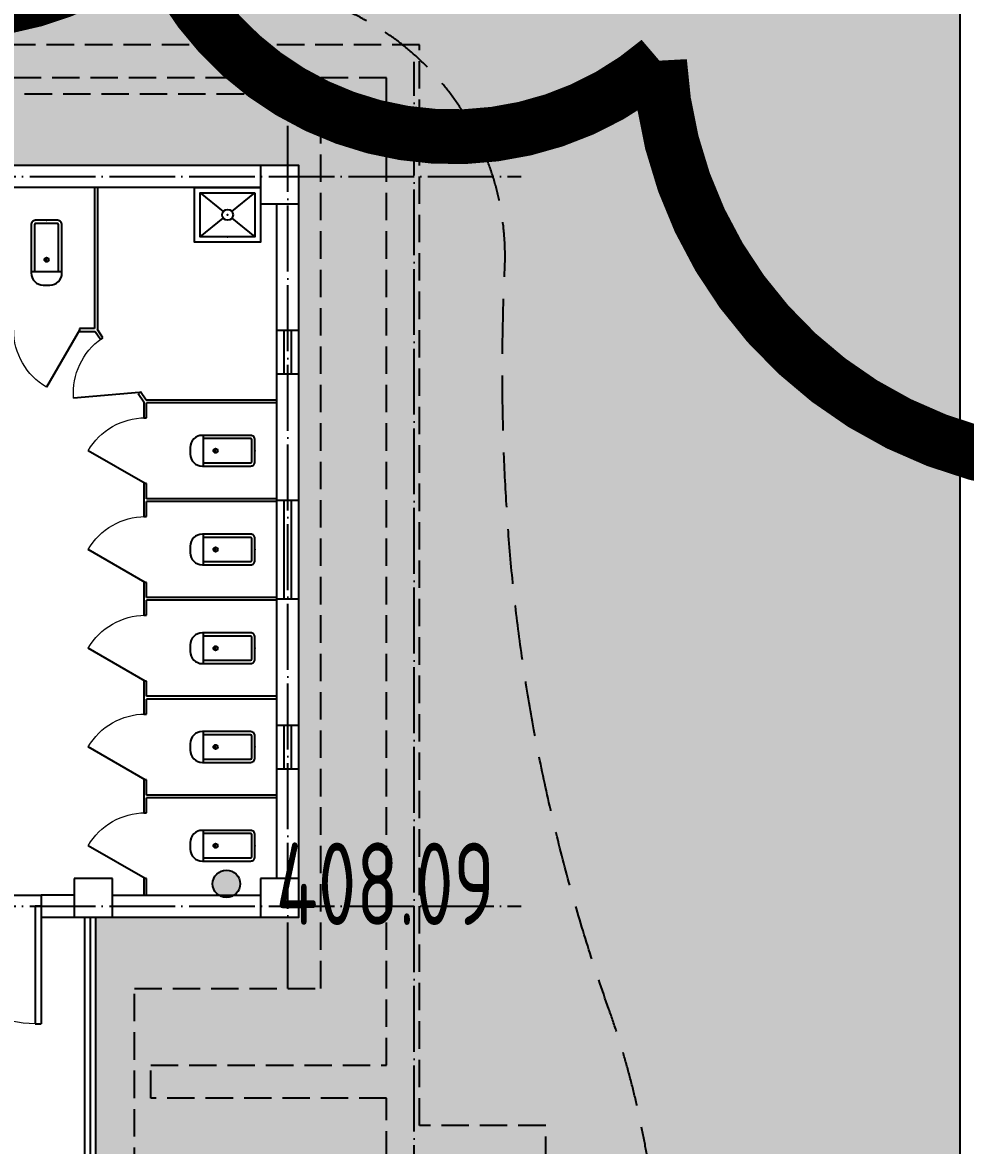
# Model space of a CAD drawing. Header units: millimetres. Extents: x 387826 to 388039216, y 3325062 to 3325368396.
# Drawn here: x 387764396 to 387772994, y 3324902142 to 3324912377 of the extents above; entities that cross this region are included whole.
import ezdxf
from ezdxf.enums import TextEntityAlignment as Align

# ---------------------------------------------------------------- set-up
doc = ezdxf.new("R2010")
doc.units = ezdxf.units.MM
doc.header["$LTSCALE"] = 1000
doc.header["$MEASUREMENT"] = 0
for name, pattern in [('000-Earth-MSCQ（不打印）$0$DASH', [0.35, 0.25, -0.1]), ('000-Earth-MSCQ（不打印）$0$DOTE', [2.42, 2, -0.2, 0.02, -0.2]), ('DASH', [0.35, 0.25, -0.1]), ('DOTE', [2.42, 2, -0.2, 0.02, -0.2])]:
    doc.linetypes.add(name, pattern=pattern)
for name, color, linetype in [('0 Plan-Building', 8, 'Continuous'), ('0 Plan-Building Line 1', 6, 'Continuous'), ('0 Plan-Building Line 2', 214, 'DASH'), ('0 Plan-Building 散水', 8, 'Continuous'), ('0 Plan-Building 轴线', 8, 'Continuous'), ('0 Plan-Green C2', 75, 'DASH'), ('0 Plan-Green Hatch', 76, 'Continuous'), ('0 Plan-Hatch 1', 8, 'Continuous'), ('0 Plan-Road 2', 40, 'Continuous'), ('0-SITE', 7, 'Continuous'), ('000-Earth-MSCQ（不打印）$0$0 Plan-Building', 8, 'Continuous'), ('000-Earth-MSCQ（不打印）$0$0 Plan-Building Line 1', 6, 'Continuous'), ('000-Earth-MSCQ（不打印）$0$0 Plan-Building Line 2', 214, '000-Earth-MSCQ（不打印）$0$DASH'), ('000-Earth-MSCQ（不打印）$0$0 Plan-Building 散水', 8, 'Continuous'), ('000-Earth-MSCQ（不打印）$0$0 Plan-Building 轴线', 8, 'Continuous'), ('000-Earth-MSCQ（不打印）$0$GCD', 251, 'Continuous')]:
    doc.layers.add(name, color=color, linetype=linetype)
doc.layers.add('0-调整', color=7, linetype='Continuous', plot=False)
doc.styles.add('000-Earth-MSCQ（不打印）$0$HZ', font='gbenor.shx', dxfattribs={"width": 0.8, "bigfont": 'hztxt.shx'})
pattern_1 = [(90, (387910883.6, 3325096422.7), (-798.2364, 798.2364), [211.6645, -1384.808]), (45, (387910883.6, 3325096422.7), (-798.237, 798.237), [211.6645, -917.213]), (135, (387910883.6, 3325096422.7), (-798.237, -798.237), [211.6645, -917.213])]

# ---------------------------------------------------------------- blocks, each defined once
blk = doc.blocks.new('$TCHSYS$APDOOR2D')
blk.add_line((0.5, 0), (0, 0.866))
at = {"lineweight": 13}
blk.add_arc((0.5, 0), 1, 120, 180, dxfattribs=at)
blk = doc.blocks.new('A$C4CC85829')
at = {"layer": '0 Plan-Building'}
for p, q in [((8800, 100), (4125, 100)), ((9150, 100), (8800, 100)), ((8800, 100), (8800, -250)), ((9150, -250), (9150, 100)), ((8800, -100), (4125, -100)), ((7288, -100), (7288, -1387)), ((7313, -100), (7288, -100)), ((7313, -100), (7313, -1396)), ((8250, -150), (8461, -319)), ((8539, -319), (8750, -150)), ((8800, -250), (9150, -250)), ((8950, -6400), (8950, -250)), ((9150, -6400), (9150, -250)), ((8250, -550), (8461, -381)), ((8539, -381), (8750, -550)), ((6740, -440), (6740, -870)), ((6950, -430), (6750, -430)), ((6960, -870), (6960, -440)), ((6990, -870), (6710, -870)), ((7288, -1387), (7150, -1387)), ((7150, -1387), (7150, -1413)), ((7150, -1413), (7293, -1413)), ((7293, -1413), (7343, -1484)), ((7364, -1470), (7313, -1396)), ((8950, -1400), (9150, -1400)), ((9017, -1800), (9017, -1400)), ((9083, -1800), (9083, -1400)), ((7343, -1484), (7364, -1470)), ((8950, -1800), (9150, -1800)), ((7705, -1963), (7685, -1978)), ((7685, -1978), (7737, -2054)), ((7757, -2038), (7705, -1963)), ((8950, -2038), (7757, -2038)), ((8950, -2063), (8950, -2038)), ((7737, -2054), (7737, -2200)), ((7762, -2200), (7762, -2063)), ((8950, -2063), (7762, -2063)), ((7737, -2200), (7762, -2200)), ((8280, -2640), (8280, -2360)), ((8710, -2390), (8280, -2390)), ((8720, -2600), (8720, -2400)), ((8280, -2610), (8710, -2610)), ((7762, -2800), (7737, -2800)), ((7737, -2800), (7737, -2950)), ((7762, -2938), (7762, -2800)), ((7737, -2950), (7737, -3100)), ((7762, -3100), (7762, -2963)), ((8950, -2963), (7762, -2963)), ((8950, -2938), (7762, -2938)), ((8950, -2963), (8950, -2938)), ((8950, -2950), (9150, -2950)), ((9017, -3850), (9017, -2950)), ((9083, -3850), (9083, -2950)), ((7737, -3100), (7762, -3100)), ((8280, -3540), (8280, -3260)), ((8710, -3290), (8280, -3290)), ((8720, -3500), (8720, -3300)), ((8280, -3510), (8710, -3510)), ((7737, -3700), (7737, -3850)), ((7762, -3700), (7737, -3700)), ((7762, -3838), (7762, -3700)), ((7737, -3850), (7737, -4000)), ((8950, -3838), (7762, -3838)), ((7762, -4000), (7762, -3863)), ((8950, -3863), (7762, -3863)), ((8950, -3863), (8950, -3838)), ((8950, -3850), (9150, -3850)), ((7737, -4000), (7762, -4000)), ((8280, -4440), (8280, -4160)), ((8710, -4190), (8280, -4190)), ((8720, -4400), (8720, -4200)), ((8280, -4410), (8710, -4410)), ((7762, -4600), (7737, -4600)), ((7737, -4600), (7737, -4750)), ((7762, -4738), (7762, -4600)), ((7737, -4750), (7737, -4900)), ((8950, -4738), (7762, -4738)), ((7762, -4900), (7762, -4763)), ((8950, -4763), (7762, -4763)), ((8950, -4763), (8950, -4738)), ((7737, -4900), (7762, -4900)), ((8950, -5000), (9150, -5000)), ((9017, -5400), (9017, -5000)), ((9083, -5400), (9083, -5000)), ((8280, -5340), (8280, -5060)), ((8710, -5090), (8280, -5090)), ((8720, -5300), (8720, -5100)), ((8280, -5310), (8710, -5310)), ((8950, -5400), (9150, -5400)), ((7762, -5500), (7737, -5500)), ((7737, -5500), (7737, -5650)), ((7762, -5638), (7762, -5500)), ((7737, -5650), (7737, -5800)), ((8950, -5638), (7762, -5638)), ((7762, -5800), (7762, -5663)), ((8950, -5663), (7762, -5663)), ((8950, -5663), (8950, -5638)), ((7737, -5800), (7762, -5800)), ((8280, -6240), (8280, -5960)), ((8710, -5990), (8280, -5990)), ((8720, -6200), (8720, -6000)), ((8280, -6210), (8710, -6210)), ((7450, -6400), (7100, -6400)), ((7100, -6400), (7100, -6750)), ((7450, -6750), (7450, -6400)), ((7762, -6400), (7737, -6400)), ((7737, -6400), (7737, -6550)), ((7762, -6550), (7762, -6400)), ((9150, -6400), (8800, -6400)), ((8800, -6400), (8800, -6750)), ((9150, -6750), (9150, -6400)), ((5700, -6550), (6800, -6550)), ((7100, -6550), (6800, -6550)), ((6800, -6550), (6800, -6750)), ((7450, -6550), (8800, -6550)), ((7737, -6550), (7762, -6550)), ((6800, -6650), (6745, -6650)), ((6745, -6650), (6745, -7722)), ((6800, -6650), (6800, -7722)), ((6800, -6750), (7100, -6750)), ((7100, -6750), (7450, -6750)), ((7450, -6750), (8800, -6750)), ((8800, -6750), (9150, -6750)), ((6745, -7722), (6800, -7722))]:
    blk.add_line(p, q, dxfattribs=at)
for points in [[(8800, -100), (8800, -600), (8200, -600), (8200, -100)], [(8750, -150), (8750, -550), (8250, -550), (8250, -150)]]:
    blk.add_lwpolyline(points, close=True, dxfattribs=at)
for points in [[(6990, -440, 0.414214), (6950, -400), (6750, -400, 0.414214), (6710, -440), (6710, -880, 0.414214), (6820, -990), (6880, -990, 0.414214), (6990, -880)], [(8710, -2640, 0.414214), (8750, -2600), (8750, -2400, 0.414214), (8710, -2360), (8270, -2360, 0.414214), (8160, -2470), (8160, -2530, 0.414214), (8270, -2640)], [(8710, -3540, 0.414214), (8750, -3500), (8750, -3300, 0.414214), (8710, -3260), (8270, -3260, 0.414214), (8160, -3370), (8160, -3430, 0.414214), (8270, -3540)], [(8710, -4440, 0.414214), (8750, -4400), (8750, -4200, 0.414214), (8710, -4160), (8270, -4160, 0.414214), (8160, -4270), (8160, -4330, 0.414214), (8270, -4440)], [(8710, -5340, 0.414214), (8750, -5300), (8750, -5100, 0.414214), (8710, -5060), (8270, -5060, 0.414214), (8160, -5170), (8160, -5230, 0.414214), (8270, -5340)], [(8710, -6240, 0.414214), (8750, -6200), (8750, -6000, 0.414214), (8710, -5960), (8270, -5960, 0.414214), (8160, -6070), (8160, -6130, 0.414214), (8270, -6240)]]:
    blk.add_lwpolyline(points, format="xyb", close=True, dxfattribs=at)
for points in [[(7200, -9750), (7200, -6750)], [(7250, -9750), (7250, -6750)], [(7300, -9750), (7300, -6750)]]:
    blk.add_lwpolyline(points, dxfattribs=at)
for centre, radius in [((8500, -350), 50), ((6850, -759), 20), ((8391, -2500), 20), ((8391, -3400), 20), ((8391, -4300), 20), ((8391, -5200), 20), ((8391, -6100), 20)]:
    blk.add_circle(centre, radius, dxfattribs=at)
for centre, start, end in [((6750, -440), 90, 180), ((6950, -440), 0, 90), ((8710, -2400), 0, 90), ((8710, -2600), 270, 0), ((8710, -3300), 0, 90), ((8710, -3500), 270, 0), ((8710, -4200), 0, 90), ((8710, -4400), 270, 0), ((8710, -5100), 0, 90), ((8710, -5300), 270, 0), ((8710, -6000), 0, 90), ((8710, -6200), 270, 0)]:
    blk.add_arc(centre, 10, start, end, dxfattribs=at)
at = {"layer": '0 Plan-Building', "lineweight": 13}
blk.add_arc((6772, -6650), 1072, 180, 268.5307, dxfattribs=at)
at = {"layer": '0 Plan-Building'}
for p in [(6850, -400), (8500, -350), (8500, -550), (6850, -759), (8391, -2500), (8750, -2500), (8391, -3400), (8750, -3400), (8391, -4300), (8750, -4300), (8391, -5200), (8750, -5200), (8391, -6100), (8750, -6100)]:
    blk.add_point(p, dxfattribs=at)
at = {"layer": '0 Plan-Building Line 1', "ltscale": 10}
blk.add_lwpolyline([(7100, -13850), (10300, -13850), (10300, -9750), (7300, -9750), (7300, -6750), (9150, -6750), (9150, 100), (-100, 100), (-100, -6750), (450, -6750), (451, -9706, 1.152458), (686, -9961), (800, -9961), (800, -9950), (7100, -9950)], format="xyb", close=True, dxfattribs=at)
at = {"layer": '0 Plan-Building Line 2'}
blk.add_lwpolyline([(6450, -14050), (10950, -14050), (10950, -9100), (7650, -9100), (7650, -7400), (9350, -7400), (9350, 750), (-300, 750), (-300, -7400), (100, -7400), (100, -9100), (100, -9100), (100, -13600), (6450, -13600)], close=True, dxfattribs=at)
at = {"layer": '0 Plan-Building 散水', "linetype": 'DASH'}
for points in [[(-1200, -14950), (11400, -14950), (11400, -8650), (10250, -8650), (10250, 1200), (-1200, 1200)], [(-900, -14650), (11100, -14650), (11100, -8950), (9950, -8950), (9950, -8400), (7800, -8400), (7800, -8100), (9950, -8100), (9950, 900), (-900, 900)]]:
    blk.add_lwpolyline(points, close=True, dxfattribs=at)
at = {"layer": '0 Plan-Building 轴线', "linetype": 'DOTE', "ltscale": 0.3}
for p, q in [((9050, -7400), (9050, 1043)), ((10200, -14512), (10200, 1043)), ((-563, 0), (11177, 0)), ((-563, -6650), (11177, -6650))]:
    blk.add_line(p, q, dxfattribs=at)
at = {"layer": '0 Plan-Building', "xscale": 600, "yscale": -600, "zscale": 600}
blk.add_blockref('$TCHSYS$APDOOR2D', (6850, -1400), dxfattribs=at)
at = {"layer": '0 Plan-Building', "xscale": -600, "yscale": 600, "zscale": -600}
for p, rotation in [((7524, -1724), 124.6948043840634), ((7750, -2500), 90), ((7750, -3400), 90), ((7750, -4300), 90), ((7750, -5200), 90), ((7750, -6100), 90)]:
    blk.add_blockref('$TCHSYS$APDOOR2D', p, dxfattribs=dict(at, rotation=rotation))
blk = doc.blocks.new('000-Earth-MSCQ（不打印）$0$gc200')
h = blk.add_hatch(color=256)
edge = h.paths.add_edge_path()
edge.add_arc((0, 0), 0.25, 0, 360)
blk.add_circle((0, 0), 0.25)
blk = doc.blocks.new('000-Earth-MSCQ（不打印）$0$$TCHSYS$APDOOR2D')
blk.add_line((0.5, 0), (0, 0.866))
at = {"lineweight": 13}
blk.add_arc((0.5, 0), 1, 120, 180, dxfattribs=at)
blk = doc.blocks.new('000-Earth-MSCQ（不打印）$0$A$C4CC85829')
at = {"layer": '000-Earth-MSCQ（不打印）$0$0 Plan-Building'}
for p, q in [((8800, 100), (4125, 100)), ((9150, 100), (8800, 100)), ((8800, 100), (8800, -250)), ((9150, -250), (9150, 100)), ((8800, -100), (4125, -100)), ((7288, -100), (7288, -1387)), ((7313, -100), (7288, -100)), ((7313, -100), (7313, -1396)), ((8250, -150), (8461, -319)), ((8539, -319), (8750, -150)), ((8800, -250), (9150, -250)), ((8950, -6400), (8950, -250)), ((9150, -6400), (9150, -250)), ((8250, -550), (8461, -381)), ((8539, -381), (8750, -550)), ((6740, -440, 0), (6740, -870, 0)), ((6950, -430, 0), (6750, -430, 0)), ((6960, -870, 0), (6960, -440, 0)), ((6990, -870, 0), (6710, -870, 0)), ((7288, -1387), (7150, -1387)), ((7150, -1387), (7150, -1413)), ((7150, -1413), (7293, -1413)), ((7293, -1413), (7343, -1484)), ((7364, -1470), (7313, -1396)), ((8950, -1400), (9150, -1400)), ((9017, -1800), (9017, -1400)), ((9083, -1800), (9083, -1400)), ((7343, -1484), (7364, -1470)), ((8950, -1800), (9150, -1800)), ((7705, -1963), (7685, -1978)), ((7685, -1978), (7737, -2054)), ((7757, -2038), (7705, -1963)), ((8950, -2038), (7757, -2038)), ((8950, -2063), (8950, -2038)), ((7737, -2054), (7737, -2200)), ((7762, -2200), (7762, -2063)), ((8950, -2063), (7762, -2063)), ((7737, -2200), (7762, -2200)), ((8280, -2640, 0), (8280, -2360, 0)), ((8710, -2390, 0), (8280, -2390, 0)), ((8720, -2600, 0), (8720, -2400, 0)), ((8280, -2610, 0), (8710, -2610, 0)), ((7762, -2800), (7737, -2800)), ((7737, -2800), (7737, -2950)), ((7762, -2938), (7762, -2800)), ((7737, -2950), (7737, -3100)), ((7762, -3100), (7762, -2963)), ((8950, -2963), (7762, -2963)), ((8950, -2938), (7762, -2938)), ((8950, -2963), (8950, -2938)), ((8950, -2950), (9150, -2950)), ((9017, -3850), (9017, -2950)), ((9083, -3850), (9083, -2950)), ((7737, -3100), (7762, -3100)), ((8280, -3540, 0), (8280, -3260, 0)), ((8710, -3290, 0), (8280, -3290, 0)), ((8720, -3500, 0), (8720, -3300, 0)), ((8280, -3510, 0), (8710, -3510, 0)), ((7737, -3700), (7737, -3850)), ((7762, -3700), (7737, -3700)), ((7762, -3838), (7762, -3700)), ((7737, -3850), (7737, -4000)), ((8950, -3838), (7762, -3838)), ((7762, -4000), (7762, -3863)), ((8950, -3863), (7762, -3863)), ((8950, -3863), (8950, -3838)), ((8950, -3850), (9150, -3850)), ((7737, -4000), (7762, -4000)), ((8280, -4440, 0), (8280, -4160, 0)), ((8710, -4190, 0), (8280, -4190, 0)), ((8720, -4400, 0), (8720, -4200, 0)), ((8280, -4410, 0), (8710, -4410, 0)), ((7762, -4600), (7737, -4600)), ((7737, -4600), (7737, -4750)), ((7762, -4738), (7762, -4600)), ((7737, -4750), (7737, -4900)), ((8950, -4738), (7762, -4738)), ((7762, -4900), (7762, -4763)), ((8950, -4763), (7762, -4763)), ((8950, -4763), (8950, -4738)), ((7737, -4900), (7762, -4900)), ((8950, -5000), (9150, -5000)), ((9017, -5400), (9017, -5000)), ((9083, -5400), (9083, -5000)), ((8280, -5340, 0), (8280, -5060, 0)), ((8710, -5090, 0), (8280, -5090, 0)), ((8720, -5300, 0), (8720, -5100, 0)), ((8280, -5310, 0), (8710, -5310, 0)), ((8950, -5400), (9150, -5400)), ((7762, -5500), (7737, -5500)), ((7737, -5500), (7737, -5650)), ((7762, -5638), (7762, -5500)), ((7737, -5650), (7737, -5800)), ((8950, -5638), (7762, -5638)), ((7762, -5800), (7762, -5663)), ((8950, -5663), (7762, -5663)), ((8950, -5663), (8950, -5638)), ((7737, -5800), (7762, -5800)), ((8280, -6240, 0), (8280, -5960, 0)), ((8710, -5990, 0), (8280, -5990, 0)), ((8720, -6200, 0), (8720, -6000, 0)), ((8280, -6210, 0), (8710, -6210, 0)), ((7450, -6400), (7100, -6400)), ((7100, -6400), (7100, -6750)), ((7450, -6750), (7450, -6400)), ((7762, -6400), (7737, -6400)), ((7737, -6400), (7737, -6550)), ((7762, -6550), (7762, -6400)), ((9150, -6400), (8800, -6400)), ((8800, -6400), (8800, -6750)), ((9150, -6750), (9150, -6400)), ((5700, -6550), (6800, -6550)), ((7100, -6550), (6800, -6550)), ((6800, -6550), (6800, -6750)), ((7450, -6550), (8800, -6550)), ((7737, -6550), (7762, -6550)), ((6800, -6650), (6745, -6650)), ((6745, -6650), (6745, -7722)), ((6800, -6650), (6800, -7722)), ((6800, -6750), (7100, -6750)), ((7100, -6750), (7450, -6750)), ((7450, -6750), (8800, -6750)), ((8800, -6750), (9150, -6750)), ((6745, -7722), (6800, -7722))]:
    blk.add_line(p, q, dxfattribs=at)
for points in [[(8800, -100), (8800, -600), (8200, -600), (8200, -100)], [(8750, -150), (8750, -550), (8250, -550), (8250, -150)]]:
    blk.add_lwpolyline(points, close=True, dxfattribs=at)
at = {"layer": '000-Earth-MSCQ（不打印）$0$0 Plan-Building', "elevation": 0}
for points in [[(6990, -440, 0.414214), (6950, -400), (6750, -400, 0.414214), (6710, -440), (6710, -880, 0.414214), (6820, -990), (6880, -990, 0.414214), (6990, -880)], [(8710, -2640, 0.414214), (8750, -2600), (8750, -2400, 0.414214), (8710, -2360), (8270, -2360, 0.414214), (8160, -2470), (8160, -2530, 0.414214), (8270, -2640)], [(8710, -3540, 0.414214), (8750, -3500), (8750, -3300, 0.414214), (8710, -3260), (8270, -3260, 0.414214), (8160, -3370), (8160, -3430, 0.414214), (8270, -3540)], [(8710, -4440, 0.414214), (8750, -4400), (8750, -4200, 0.414214), (8710, -4160), (8270, -4160, 0.414214), (8160, -4270), (8160, -4330, 0.414214), (8270, -4440)], [(8710, -5340, 0.414214), (8750, -5300), (8750, -5100, 0.414214), (8710, -5060), (8270, -5060, 0.414214), (8160, -5170), (8160, -5230, 0.414214), (8270, -5340)], [(8710, -6240, 0.414214), (8750, -6200), (8750, -6000, 0.414214), (8710, -5960), (8270, -5960, 0.414214), (8160, -6070), (8160, -6130, 0.414214), (8270, -6240)]]:
    blk.add_lwpolyline(points, format="xyb", close=True, dxfattribs=at)
at = {"layer": '000-Earth-MSCQ（不打印）$0$0 Plan-Building'}
for points in [[(7200, -9750), (7200, -6750)], [(7250, -9750), (7250, -6750)], [(7300, -9750), (7300, -6750)]]:
    blk.add_lwpolyline(points, dxfattribs=at)
for centre, radius in [((8500, -350), 50), ((6850, -759, 0), 20), ((8391, -2500, 0), 20), ((8391, -3400, 0), 20), ((8391, -4300, 0), 20), ((8391, -5200, 0), 20), ((8391, -6100, 0), 20)]:
    blk.add_circle(centre, radius, dxfattribs=at)
for centre, start, end in [((6750, -440, 0), 90, 180), ((6950, -440, 0), 0, 90), ((8710, -2400, 0), 0, 90), ((8710, -2600, 0), 270, 0), ((8710, -3300, 0), 0, 90), ((8710, -3500, 0), 270, 0), ((8710, -4200, 0), 0, 90), ((8710, -4400, 0), 270, 0), ((8710, -5100, 0), 0, 90), ((8710, -5300, 0), 270, 0), ((8710, -6000, 0), 0, 90), ((8710, -6200, 0), 270, 0)]:
    blk.add_arc(centre, 10, start, end, dxfattribs=at)
at = {"layer": '000-Earth-MSCQ（不打印）$0$0 Plan-Building', "lineweight": 13}
blk.add_arc((6772, -6650), 1072, 180, 268.5307, dxfattribs=at)
at = {"layer": '000-Earth-MSCQ（不打印）$0$0 Plan-Building'}
for p in [(6850, -400, 0), (8500, -350), (8500, -550), (6850, -759, 0), (8391, -2500, 0), (8750, -2500, 0), (8391, -3400, 0), (8750, -3400, 0), (8391, -4300, 0), (8750, -4300, 0), (8391, -5200, 0), (8750, -5200, 0), (8391, -6100, 0), (8750, -6100, 0)]:
    blk.add_point(p, dxfattribs=at)
at = {"layer": '000-Earth-MSCQ（不打印）$0$0 Plan-Building Line 1', "ltscale": 10}
blk.add_lwpolyline([(7100, -13850), (10300, -13850), (10300, -9750), (7300, -9750), (7300, -6750), (9150, -6750), (9150, 100), (-100, 100), (-100, -6750), (450, -6750), (451, -9706, 1.152458), (686, -9961), (800, -9961), (800, -9950), (7100, -9950)], format="xyb", close=True, dxfattribs=at)
at = {"layer": '000-Earth-MSCQ（不打印）$0$0 Plan-Building Line 2'}
blk.add_lwpolyline([(6450, -14050), (10950, -14050), (10950, -9100), (7650, -9100), (7650, -7400), (9350, -7400), (9350, 750), (-300, 750), (-300, -7400), (100, -7400), (100, -9100), (100, -9100), (100, -13600), (6450, -13600)], close=True, dxfattribs=at)
at = {"layer": '000-Earth-MSCQ（不打印）$0$0 Plan-Building 散水', "linetype": '000-Earth-MSCQ（不打印）$0$DASH'}
for points in [[(-1200, -14950), (11400, -14950), (11400, -8650), (10250, -8650), (10250, 1200), (-1200, 1200)], [(-900, -14650), (11100, -14650), (11100, -8950), (9950, -8950), (9950, -8400), (7800, -8400), (7800, -8100), (9950, -8100), (9950, 900), (-900, 900)]]:
    blk.add_lwpolyline(points, close=True, dxfattribs=at)
at = {"layer": '000-Earth-MSCQ（不打印）$0$0 Plan-Building 轴线', "linetype": '000-Earth-MSCQ（不打印）$0$DOTE', "ltscale": 0.3}
for p, q in [((9050, -7400), (9050, 1043)), ((10200, -14512), (10200, 1043)), ((-563, 0), (11177, 0)), ((-563, -6650), (11177, -6650))]:
    blk.add_line(p, q, dxfattribs=at)
at = {"layer": '000-Earth-MSCQ（不打印）$0$0 Plan-Building', "xscale": 600, "yscale": -600, "zscale": 600}
blk.add_blockref('000-Earth-MSCQ（不打印）$0$$TCHSYS$APDOOR2D', (6850, -1400), dxfattribs=at)
at = {"layer": '000-Earth-MSCQ（不打印）$0$0 Plan-Building', "xscale": -600, "yscale": 600, "zscale": -600}
for p, rotation in [((7524, -1724), 124.6948043840634), ((7750, -2500), 90), ((7750, -3400), 90), ((7750, -4300), 90), ((7750, -5200), 90), ((7750, -6100), 90)]:
    blk.add_blockref('000-Earth-MSCQ（不打印）$0$$TCHSYS$APDOOR2D', p, dxfattribs=dict(at, rotation=rotation))
blk = doc.blocks.new('000-Earth-MSCQ（不打印）')
at = {"layer": '000-Earth-MSCQ（不打印）$0$0 Plan-Building', "ltscale": 10}
blk.add_blockref('000-Earth-MSCQ（不打印）$0$A$C4CC85829', (387757766, 3324910974), dxfattribs=at)
at = {"layer": '000-Earth-MSCQ（不打印）$0$GCD', "linetype": 'Continuous'}
ref = blk.add_blockref('000-Earth-MSCQ（不打印）$0$gc200', (387766255, 3324904527), dxfattribs=dict(at, xscale=500, yscale=500, zscale=500))
ref.add_attrib('height', '408.09', dxfattribs={"linetype": 'Continuous', "height": 750, "style": '000-Earth-MSCQ（不打印）$0$HZ', "width": 0.8}).set_placement((387766705, 3324904527), align=Align.MIDDLE_LEFT)

msp = doc.modelspace()

# ---------------------------------------------------------------- hatches: boundary and pattern name
at = {"layer": '0 Plan-Green Hatch', "ltscale": 10}
h = msp.add_hatch(dxfattribs=at)
h.set_pattern_fill('GRASS', color=256, scale=400, double=1)
h.set_pattern_definition(pattern_1)
edge = h.paths.add_edge_path()
edge.add_line((387622439, 3324854051), (387623174, 3324853940))
edge.add_line((387623174, 3324853940), (387635096, 3324877615))
edge.add_line((387635096, 3324877615), (387637326, 3324880091))
edge.add_line((387637326, 3324880091), (387648093, 3324901769))
edge.add_line((387648093, 3324901769), (387653676, 3324913099))
edge.add_line((387653676, 3324913099), (387659030, 3324926313))
edge.add_line((387659030, 3324926313), (387666293, 3324933026))
edge.add_line((387666293, 3324933026), (387674563, 3324955273))
edge.add_line((387674563, 3324955273), (387674699, 3324955834))
edge.add_line((387674699, 3324955834), (387679274, 3324966056))
edge.add_line((387679274, 3324966056), (387692671, 3324988472))
edge.add_line((387692671, 3324988472), (387687672, 3324991570))
edge.add_line((387687672, 3324991570), (387699107, 3325013209))
edge.add_line((387699107, 3325013209), (387703731, 3325018963))
edge.add_line((387703731, 3325018963), (387707661, 3325021086))
edge.add_line((387707661, 3325021086), (387708979, 3325021533))
edge.add_line((387708979, 3325021533), (387713125, 3325024321))
edge.add_line((387713125, 3325024321), (387719878, 3325030250))
edge.add_line((387719878, 3325030250), (387727149, 3325038561))
edge.add_line((387727149, 3325038561), (387731947, 3325045522))
edge.add_line((387731947, 3325045522), (387732793, 3325048405))
edge.add_line((387732793, 3325048405), (387736658, 3325052380))
edge.add_line((387736658, 3325052380), (387738724, 3325053062))
edge.add_line((387738724, 3325053062), (387755596, 3325073700))
edge.add_line((387755596, 3325073700), (387757359, 3325075810))
edge.add_line((387757359, 3325075810), (387765031, 3325091176))
edge.add_line((387765031, 3325091176), (387763567, 3325091307))
edge.add_line((387763567, 3325091307), (387764643, 3325092871))
edge.add_line((387764643, 3325092871), (387763677, 3325093514))
edge.add_line((387763677, 3325093514), (387760352, 3325088520))
edge.add_line((387760352, 3325088520), (387757855, 3325090182))
edge.add_line((387757855, 3325090182), (387746044, 3325072445))
edge.add_arc((387645329, 3325139508), 121000, 309.74241, 326.34169, ccw=False)
edge.add_arc((387645329, 3325139508), 121000, 304.96117, 309.74243, ccw=False)
edge.add_arc((387763684, 3324966247), 88844, 123.48685, 149.78954)
edge.add_arc((387680669, 3325002504), 10500, -109.5937, 53.5592, ccw=False)
edge.add_line((387677148, 3324992612), (387673651, 3324985981))
edge.add_line((387673651, 3324985981), (387646880, 3324935220))
edge.add_arc((387620344, 3324949214), 30000, 286.5819, 332.1931, ccw=False)
edge.add_arc((387637328, 3324892179), 29511, 106.5819, 159.4826)
edge.add_line((387609689, 3324902522), (387600522, 3324902522))
edge.add_arc((387629038, 3324896342), 29178, 167.7716, 206.6178)
edge.add_line((387602953, 3324883269), (387599369, 3324882693))
edge.add_arc((387581781, 3324878865), 18000, -22.8216, 12.2787, ccw=False)
edge.add_line((387598371, 3324871883), (387617733, 3324862102))
edge.add_line((387617733, 3324862102), (387620050, 3324854469))
edge.add_line((387620050, 3324854469), (387622439, 3324854051))
h = msp.add_hatch(dxfattribs=at)
h.set_pattern_fill('GRASS', color=256, scale=400, double=1)
h.set_pattern_definition(pattern_1)
edge = h.paths.add_edge_path()
edge.add_line((387682532, 3324819793), (387689453, 3324822548))
edge.add_line((387689453, 3324822548), (387695138, 3324824970))
edge.add_line((387695138, 3324824970), (387698699, 3324826562))
edge.add_line((387698699, 3324826562), (387705276, 3324829658))
edge.add_line((387705276, 3324829658), (387710883, 3324832462))
edge.add_line((387710883, 3324832462), (387714650, 3324834434))
edge.add_line((387714650, 3324834434), (387719680, 3324837180))
edge.add_line((387719680, 3324837180), (387725719, 3324840655))
edge.add_line((387725719, 3324840655), (387730552, 3324843579))
edge.add_line((387730552, 3324843579), (387737454, 3324847987))
edge.add_line((387737454, 3324847987), (387740397, 3324849953))
edge.add_line((387740397, 3324849953), (387747023, 3324854578))
edge.add_line((387747023, 3324854578), (387758546, 3324863319))
edge.add_line((387758546, 3324863319), (387758546, 3324871792))
edge.add_line((387758546, 3324871792), (387766608, 3324878765))
edge.add_line((387766608, 3324878765), (387766053, 3324879407))
edge.add_line((387766053, 3324879407), (387771998, 3324884549))
edge.add_line((387771998, 3324884549), (387772553, 3324883907))
edge.add_line((387772553, 3324883907), (387772946, 3324884247))
edge.add_line((387772946, 3324884247), (387772946, 3324892224))
edge.add_line((387772946, 3324892224), (387756516, 3324892224))
edge.add_line((387756516, 3324892224), (387756516, 3324901224))
edge.add_line((387756516, 3324901224), (387758217, 3324901224))
edge.add_line((387758217, 3324901224), (387758216, 3324904224))
edge.add_line((387758216, 3324904224), (387757666, 3324904224))
edge.add_line((387757666, 3324904224), (387757666, 3324911074))
edge.add_line((387757666, 3324911074), (387766916, 3324911074))
edge.add_line((387766916, 3324911074), (387766916, 3324904224))
edge.add_line((387766916, 3324904224), (387765066, 3324904224))
edge.add_line((387765066, 3324904224), (387765066, 3324901224))
edge.add_line((387765066, 3324901224), (387768066, 3324901224))
edge.add_line((387768066, 3324901224), (387768066, 3324895524))
edge.add_line((387768066, 3324895524), (387772946, 3324895524))
edge.add_line((387772946, 3324895524), (387772946, 3324914011))
edge.add_arc((387767038, 3324905178), 10627, 56.2213, 103.2071)
edge.add_arc((387762902, 3324920639), 5393, 220.3327, 288.4691, ccw=False)
edge.add_arc((387762688, 3324920625), 5222, 173.183, 221.7338, ccw=False)
edge.add_line((387757502, 3324921244), (387757633, 3324923353))
edge.add_line((387757633, 3324923353), (387757502, 3324925633))
edge.add_arc((387753134, 3324925111), 4399, 6.817, 46.2814)
edge.add_line((387756175, 3324928290), (387755057, 3324929276))
edge.add_arc((387753462, 3324926389), 3299, 61.0797, 121.5368)
edge.add_line((387751737, 3324929200), (387752748, 3324919854))
edge.add_arc((387699466, 3324915038), 53500, -50.136, 5.1637, ccw=False)
edge.add_arc((387721258, 3324888941), 19500, 240.0785, 309.864, ccw=False)
edge.add_arc((387703688, 3324858412), 15724, 60.0785, 78.7031)
edge.add_arc((387705049, 3324858202), 15724, 83.7232, 134.5558)
edge.add_arc((387711855, 3324851202), 25487, 134.4165, 172.1408)
edge.add_arc((387711729, 3324850386), 25487, 170.2855, 199.1313)
edge.add_arc((387674029, 3324841600), 13627, -30.8551, 1.8229, ccw=False)
edge.add_line((387685728, 3324834611), (387677624, 3324821826))
edge.add_line((387677624, 3324821826), (387682532, 3324819793))
at = {"layer": '0 Plan-Hatch 1', "ltscale": 10}
h = msp.add_hatch(dxfattribs=at)
h.set_pattern_fill('_USER', color=256, scale=600, double=1, pattern_type=0)
h.set_pattern_definition([(270, (387765046.23, 3324903062.05), (600, -1e-08), []), (360, (387765046.23, 3324903062.05), (1e-08, 600), [])])
edge = h.paths.add_edge_path()
edge.add_line((387759046, 3324861143), (387759046, 3324871563))
edge.add_line((387759046, 3324871563), (387773446, 3324884019))
edge.add_line((387773446, 3324884019), (387773446, 3324933001))
edge.add_arc((387775846, 3324963590), 30684, 265.5139, 274.4861)
edge.add_line((387778246, 3324933001), (387778246, 3324877821))
edge.add_line((387778246, 3324877821), (387770355, 3324870902))
edge.add_arc((379641957, 3334278385), 12432683, 310.7593362, 310.828179, ccw=False)
h = msp.add_hatch(dxfattribs=at)
h.set_pattern_fill('AR-SAND', color=256, scale=150, double=1)
h.set_pattern_definition([(37.5, (-6905.12, -8400), (-12.00023472, 367.059927997), [0, -289.56, 0, -323.85, 0, -309.5625]), (7.5, (-6905.1, -8400), (337.14246235, 537.618825426), [0, -156.21, 0, -260.985, 0, -100.0125]), (327.5, (-7139.43, -8400), (593.24427768, 1.07788851), [0, -95.25, 0, -342.9, 0, -447.675]), (317.5, (-7139.43, -8400), (572.667339354, 167.19699244), [0, -47.625, 0, -224.79, 0, -257.175])])
edge = h.paths.add_edge_path()
edge.add_line((387759046, 3324861143), (387759046, 3324871563))
edge.add_line((387759046, 3324871563), (387773446, 3324884019))
edge.add_line((387773446, 3324884019), (387773446, 3324933001))
edge.add_arc((387775846, 3324963590), 30684, 265.5139, 274.4861)
edge.add_line((387778246, 3324933001), (387778246, 3324877821))
edge.add_line((387778246, 3324877821), (387770355, 3324870902))
edge.add_arc((379641957, 3334278385), 12432683, 310.7593362, 310.828179, ccw=False)

# ---------------------------------------------------------------- linework, layer by layer
at = {"layer": '0 Plan-Green C2', "ltscale": 2, "flags": 128}
msp.add_lwpolyline([(387768066, 3324897124, 0.280813), (387770131, 3324899680, 0.118891), (387769742, 3324903385, -0.068434), (387768818, 3324907842, -0.028667), (387768793, 3324910128, 0.358778), (387766919, 3324912633, 0.103618), (387763244, 3324912755, -0.254058), (387759956, 3324913386, 0.399675), (387757574, 3324914087, 0.219386), (387755784, 3324911876, 0.11218), (387755895, 3324908985, -0.123307), (387755724, 3324904232, 0.048593), (387754798, 3324899262, 0.277086), (387756516, 3324895736, 0.934327)], format="xyb", dxfattribs=at)
at = {"layer": '0 Plan-Road 2', "ltscale": 10}
msp.add_line((387772946, 3324895524), (387772946, 3324933044), dxfattribs=at)
at = {"layer": '0-调整', "color": 6, "ltscale": 10, "const_width": 500}
msp.add_lwpolyline([(387775679, 3324908628, -0.520567), (387770203, 3324912029, -0.520567), (387765615, 3324913212, -0.520567), (387761323, 3324914100, -0.520567), (387756588, 3324920459, -0.520567), (387754072, 3324924895, -0.520567), (387750668, 3324927557, -0.520567), (387749188, 3324932142, -0.520567), (387750520, 3324938205, -0.520567), (387751704, 3324942050, -0.520567), (387751408, 3324947670, -0.520567), (387752444, 3324950923, -0.520567), (387754220, 3324955360, -0.520567), (387757180, 3324962458, -0.520567), (387760435, 3324968226, -0.520567), (387764431, 3324973698, -0.520567), (387766947, 3324976951, -0.520567), (387769611, 3324981240, -0.520567), (387771535, 3324987155, -0.520567), (387769611, 3324989373, -0.520567), (387771387, 3324994106, -0.520567), (387774643, 3324996620, -0.520567)], format="xyb", dxfattribs=at)

# ---------------------------------------------------------------- block references
at = {"layer": '0 Plan-Building', "ltscale": 10}
msp.add_blockref('A$C4CC85829', (387757766, 3324910974), dxfattribs=at)
at = {"layer": '0-SITE', "ltscale": 10}
msp.add_blockref('000-Earth-MSCQ（不打印）', (0, 0), dxfattribs=at)

doc.saveas('drawing.dxf')
